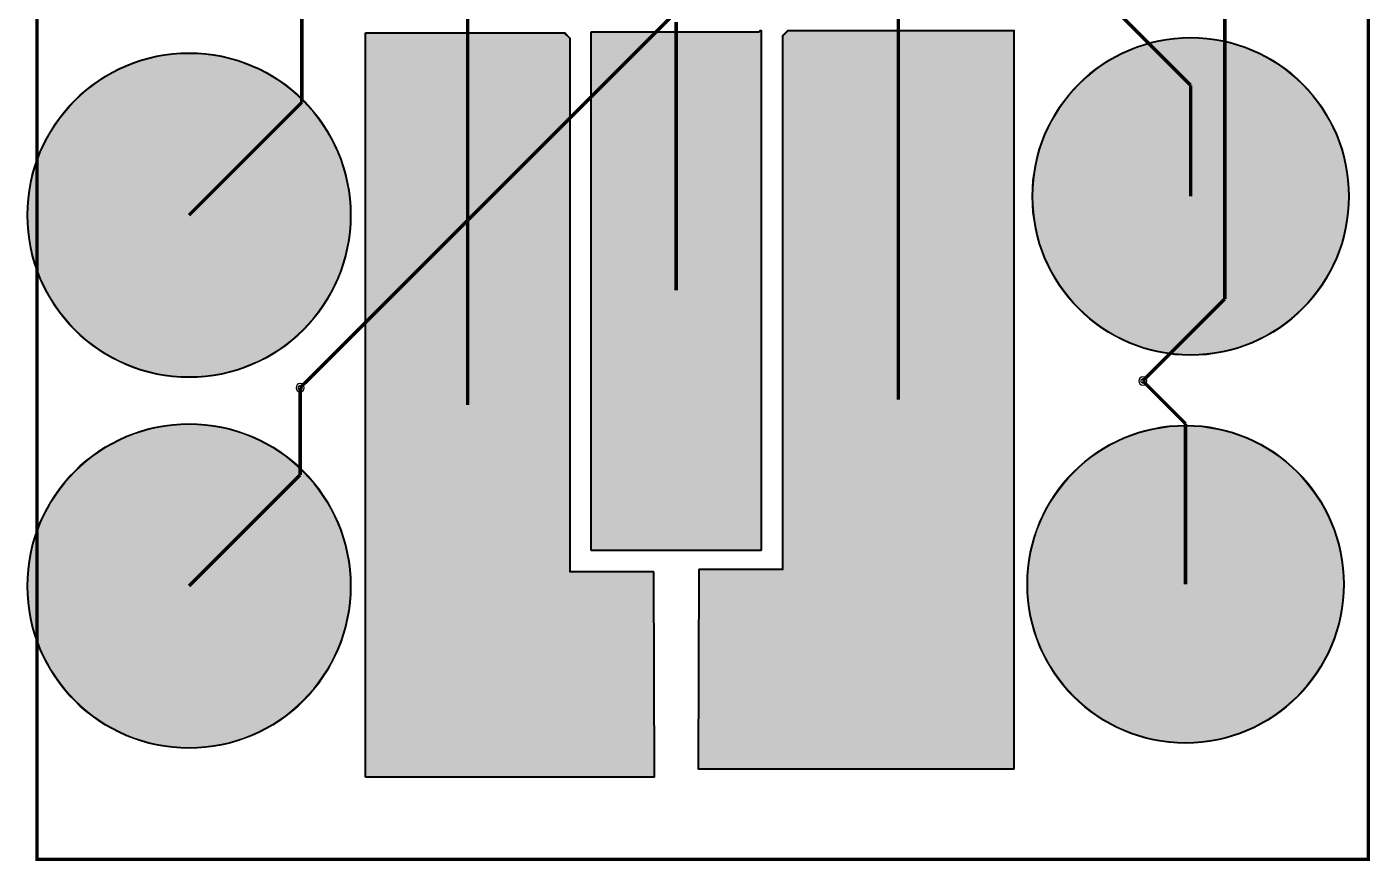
# Model space of a CAD drawing. Header units: millimetres. Extents: x 0 to 100, y 0 to 101.
# Drawn here: x 0.1 to 99.9, y -0.3 to 61.7 of the extents above; entities that cross this region are included whole.
import ezdxf

# ---------------------------------------------------------------- set-up
doc = ezdxf.new("R2010")
doc.units = ezdxf.units.MM
doc.header["$MEASUREMENT"] = 0
for name, color, linetype, true_color in [('Board-Outline-Layer', 7, 'Continuous', 0xff00ff), ('Bottom-Layer', 7, 'Continuous', 0x0000ff), ('Hole-Layer', 7, 'Continuous', 0x222222), ('Multi-Layer', 7, 'Continuous', 0xc0c0c0), ('Top-Layer', 7, 'Continuous', 0xff0000), ('Top-Paste-Mask-Layer', 7, 'Continuous', 0x808080), ('Top-Solder-Mask-Layer', 7, 'Continuous', 0x800080)]:
    doc.layers.add(name, color=color, linetype=linetype, true_color=true_color)

msp = doc.modelspace()

# ---------------------------------------------------------------- hatches: boundary and pattern name
at = {"layer": 'Top-Layer'}
for points in [[(25.336, 61.287), (40.069, 61.287), (40.45, 60.906), (40.45, 21.241), (46.677, 21.241), (46.731, 6.023), (25.336, 6.023)], [(42.101, 61.341), (54.547, 61.341), (54.674, 61.468), (54.674, 22.86), (42.101, 22.86)], [(73.456, 61.461), (73.456, 6.611), (50.059, 6.611), (50.112, 21.415), (56.339, 21.415), (56.339, 61.08), (56.72, 61.461)], [(74.864, 49.149, 1), (98.364, 49.149, 1)], [(0.192, 47.752, 1), (24.192, 47.752, 1)], [(0.192, 20.193, 1), (24.192, 20.193, 1)], [(74.483, 20.32, 1), (97.983, 20.32, 1)]]:
    msp.add_hatch(color=256, dxfattribs=at).paths.add_polyline_path(points)
at = {"layer": 'Top-Paste-Mask-Layer'}
for points in [[(25.336, 61.287), (40.069, 61.287), (40.45, 60.906), (40.45, 21.241), (46.677, 21.241), (46.731, 6.023), (25.336, 6.023)], [(42.101, 61.341), (54.547, 61.341), (54.674, 61.468), (54.674, 22.86), (42.101, 22.86)], [(73.456, 61.461), (73.456, 6.611), (50.059, 6.611), (50.112, 21.415), (56.339, 21.415), (56.339, 61.08), (56.72, 61.461)], [(74.864, 49.149, 1), (98.364, 49.149, 1)], [(0.192, 47.752, 1), (24.192, 47.752, 1)], [(0.192, 20.193, 1), (24.192, 20.193, 1)], [(74.483, 20.32, 1), (97.983, 20.32, 1)]]:
    msp.add_hatch(color=256, dxfattribs=at).paths.add_polyline_path(points)
at = {"layer": 'Top-Solder-Mask-Layer'}
for points in [[(25.286, 6.023), (25.286, 61.287), (25.3, 61.323), (25.336, 61.338), (40.069, 61.338), (40.088, 61.334), (40.105, 61.323), (40.486, 60.942), (40.497, 60.926), (40.501, 60.906), (40.501, 21.292), (46.677, 21.292), (46.713, 21.277), (46.728, 21.241), (46.781, 6.023), (46.767, 5.987), (46.731, 5.972), (25.336, 5.972), (25.3, 5.987)], [(42.05, 22.86), (42.05, 61.341), (42.065, 61.377), (42.101, 61.392), (54.526, 61.392), (54.638, 61.504), (54.693, 61.515), (54.724, 61.468), (54.724, 22.86), (54.71, 22.824), (54.674, 22.809), (42.101, 22.809), (42.065, 22.824)], [(56.72, 61.512), (73.456, 61.512), (73.491, 61.497), (73.506, 61.461), (73.506, 6.611), (73.491, 6.575), (73.456, 6.56), (50.059, 6.56), (50.023, 6.575), (50.009, 6.611), (50.061, 21.415), (50.076, 21.451), (50.112, 21.466), (56.288, 21.466), (56.288, 61.08), (56.292, 61.1), (56.303, 61.116), (56.684, 61.497), (56.7, 61.508)], [(74.813, 49.149, 1), (98.415, 49.149, 1)], [(0.141, 47.752, 1), (24.243, 47.752, 1)], [(0.141, 20.193, 1), (24.243, 20.193, 1)], [(74.432, 20.32, 1), (98.034, 20.32, 1)]]:
    msp.add_hatch(color=256, dxfattribs=at).paths.add_polyline_path(points)

# ---------------------------------------------------------------- linework, layer by layer
at = {"layer": 'Board-Outline-Layer', "const_width": 0.254}
msp.add_lwpolyline([(0.889, -0.127), (0.889, 96.901), (99.822, 96.901), (99.822, -0.127)], close=True, dxfattribs=at)
at = {"layer": 'Bottom-Layer', "const_width": 0.254}
for points in [[(89.154, 41.529), (89.154, 76.073)], [(20.447, 34.925), (56.322, 70.8)], [(83.058, 35.433), (89.154, 41.529)]]:
    msp.add_lwpolyline(points, dxfattribs=at)
at = {"layer": 'Hole-Layer'}
for points in [[(20.295, 34.925, 1), (20.6, 34.925, 1)], [(82.906, 35.433, 1), (83.211, 35.433, 1)]]:
    msp.add_lwpolyline(points, format="xyb", close=True, dxfattribs=at)
at = {"layer": 'Multi-Layer'}
for points in [[(20.142, 34.925, 1), (20.752, 34.925), (20.752, 34.925, 1), (20.142, 34.925)], [(82.753, 35.433, 1), (83.363, 35.433), (83.363, 35.433, 1), (82.753, 35.433)]]:
    msp.add_lwpolyline(points, format="xyb", dxfattribs=at)
at = {"layer": 'Top-Layer', "const_width": 0.254}
for points in [[(64.897, 34.036), (64.897, 68.326)], [(20.574, 56.134), (20.574, 64.262)], [(32.893, 33.655), (32.893, 63.881)], [(86.614, 57.404), (79.375, 64.643)], [(48.387, 42.164), (48.387, 62.103)], [(86.614, 49.149), (86.614, 57.404)], [(12.192, 47.752), (20.574, 56.134)], [(20.447, 28.448), (20.447, 34.925)], [(86.233, 32.258), (83.058, 35.433)], [(86.233, 20.32), (86.233, 32.258)], [(12.192, 20.193), (20.447, 28.448)]]:
    msp.add_lwpolyline(points, dxfattribs=at)
at = {"layer": 'Top-Layer'}
for points in [[(25.336, 61.287), (40.069, 61.287), (40.45, 60.906), (40.45, 21.241), (46.677, 21.241), (46.731, 6.023), (25.336, 6.023)], [(42.101, 61.341), (54.547, 61.341), (54.674, 61.468), (54.674, 22.86), (42.101, 22.86)], [(73.456, 61.461), (73.456, 6.611), (50.059, 6.611), (50.112, 21.415), (56.339, 21.415), (56.339, 61.08), (56.72, 61.461)]]:
    msp.add_lwpolyline(points, close=True, dxfattribs=at)
for points in [[(74.864, 49.149, 1), (98.364, 49.149), (98.364, 49.149, 1), (74.864, 49.149)], [(74.483, 20.32, 1), (97.983, 20.32), (97.983, 20.32, 1), (74.483, 20.32)]]:
    msp.add_lwpolyline(points, format="xyb", dxfattribs=at)
for points in [[(0.192, 47.752, 1), (24.192, 47.752, 1)], [(0.192, 20.193, 1), (24.192, 20.193, 1)]]:
    msp.add_lwpolyline(points, format="xyb", close=True, dxfattribs=at)
at = {"layer": 'Top-Paste-Mask-Layer'}
for points in [[(25.336, 61.287), (40.069, 61.287), (40.45, 60.906), (40.45, 21.241), (46.677, 21.241), (46.731, 6.023), (25.336, 6.023)], [(42.101, 61.341), (54.547, 61.341), (54.674, 61.468), (54.674, 22.86), (42.101, 22.86)], [(73.456, 61.461), (73.456, 6.611), (50.059, 6.611), (50.112, 21.415), (56.339, 21.415), (56.339, 61.08), (56.72, 61.461)]]:
    msp.add_lwpolyline(points, close=True, dxfattribs=at)
for points in [[(74.864, 49.149, 1), (98.364, 49.149), (98.364, 49.149, 1), (74.864, 49.149)], [(74.483, 20.32, 1), (97.983, 20.32), (97.983, 20.32, 1), (74.483, 20.32)]]:
    msp.add_lwpolyline(points, format="xyb", dxfattribs=at)
for points in [[(0.192, 47.752, 1), (24.192, 47.752, 1)], [(0.192, 20.193, 1), (24.192, 20.193, 1)]]:
    msp.add_lwpolyline(points, format="xyb", close=True, dxfattribs=at)
at = {"layer": 'Top-Solder-Mask-Layer'}
for points in [[(25.286, 6.023), (25.286, 61.287), (25.3, 61.323), (25.336, 61.338), (40.069, 61.338), (40.088, 61.334), (40.105, 61.323), (40.486, 60.942), (40.497, 60.926), (40.501, 60.906), (40.501, 21.292), (46.677, 21.292), (46.713, 21.277), (46.728, 21.241), (46.781, 6.023), (46.767, 5.987), (46.731, 5.972), (25.336, 5.972), (25.3, 5.987)], [(42.05, 22.86), (42.05, 61.341), (42.065, 61.377), (42.101, 61.392), (54.526, 61.392), (54.638, 61.504), (54.693, 61.515), (54.724, 61.468), (54.724, 22.86), (54.71, 22.824), (54.674, 22.809), (42.101, 22.809), (42.065, 22.824)], [(56.72, 61.512), (73.456, 61.512), (73.491, 61.497), (73.506, 61.461), (73.506, 6.611), (73.491, 6.575), (73.456, 6.56), (50.059, 6.56), (50.023, 6.575), (50.009, 6.611), (50.061, 21.415), (50.076, 21.451), (50.112, 21.466), (56.288, 21.466), (56.288, 61.08), (56.292, 61.1), (56.303, 61.116), (56.684, 61.497), (56.7, 61.508)]]:
    msp.add_lwpolyline(points, close=True, dxfattribs=at)
for points in [[(74.813, 49.149, 1), (98.415, 49.149), (98.415, 49.149, 1), (74.813, 49.149)], [(74.432, 20.32, 1), (98.034, 20.32), (98.034, 20.32, 1), (74.432, 20.32)]]:
    msp.add_lwpolyline(points, format="xyb", dxfattribs=at)
for points in [[(0.141, 47.752, 1), (24.243, 47.752, 1)], [(0.141, 20.193, 1), (24.243, 20.193, 1)]]:
    msp.add_lwpolyline(points, format="xyb", close=True, dxfattribs=at)

doc.saveas('drawing.dxf')
